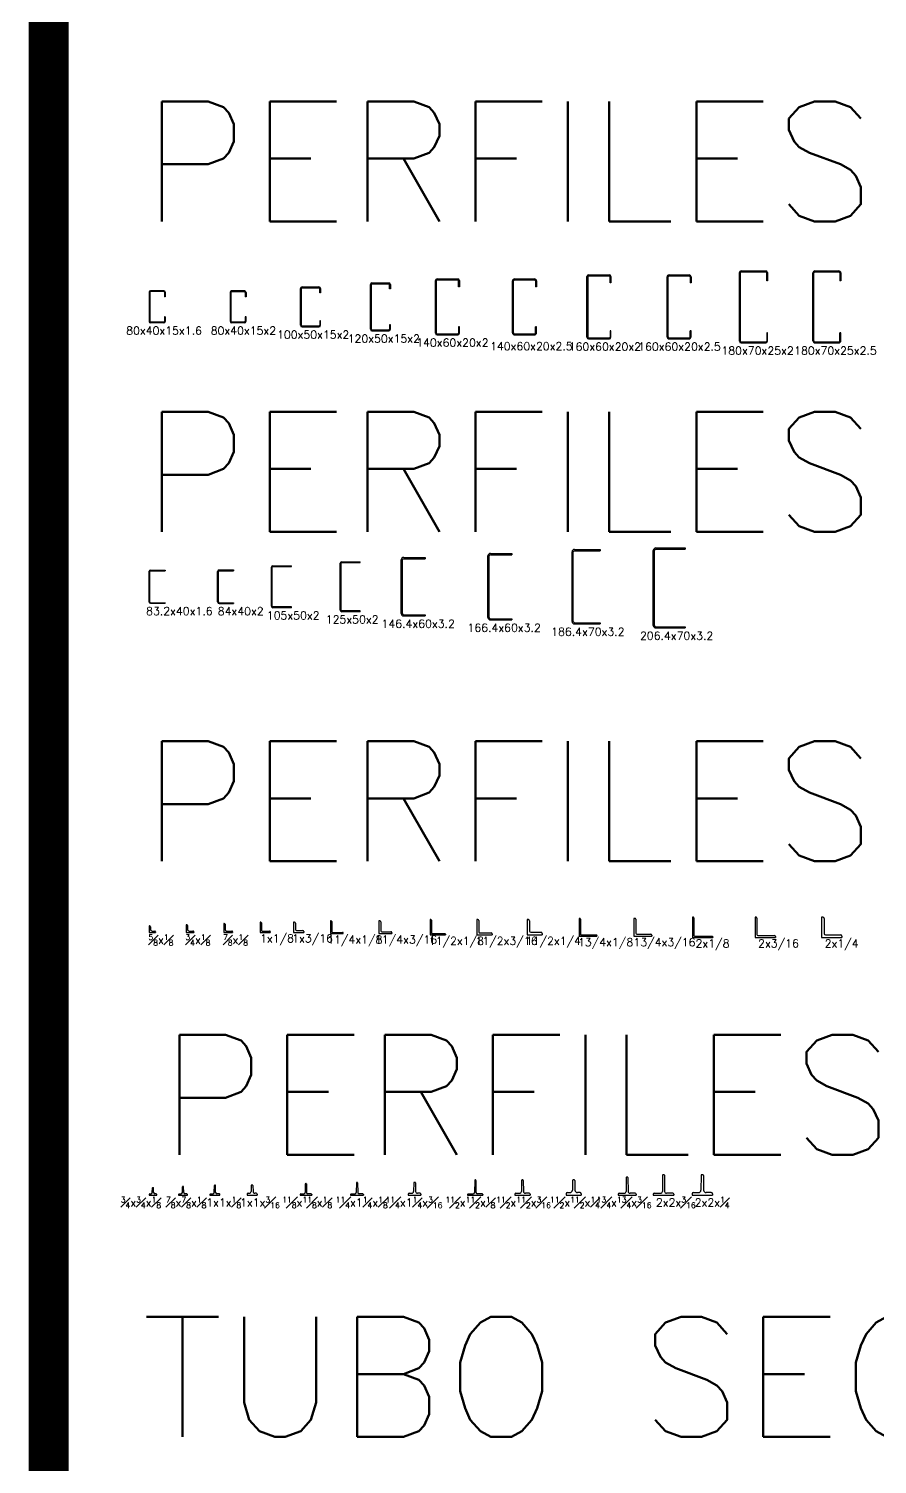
# Model space of a CAD drawing. Header units: metres. Extents: x 177 to 477, y -228 to -48.
# Drawn here: x 449.461 to 451.584, y -67.991 to -64.402 of the extents above; entities that cross this region are included whole.
import ezdxf

# ---------------------------------------------------------------- set-up
doc = ezdxf.new("R2010")
doc.units = ezdxf.units.M
doc.linetypes.add('HIDDEN2', pattern=[0.1875, 0.125, -0.0625])
doc.layers.add('ES-Perfil 01', color=3, linetype='Continuous')
doc.layers.add('LEYENDAS', color=160, linetype='Continuous')
doc.styles.get("Standard").update_dxf_attribs({"font": 'romans.shx'})

# ---------------------------------------------------------------- blocks, each defined once
blk = doc.blocks.new('L1x1.8')
at = {"layer": 'ES-Perfil 01'}
for p, q in [((0, 0.0254), (0, 0)), ((0.0016, 0.0254), (0, 0.0254)), ((0, 0), (0.0254, 0)), ((0.0032, 0.0238), (0.0032, 0.0048)), ((0.0048, 0.0032), (0.0238, 0.0032)), ((0.0254, 0.0016), (0.0254, 0))]:
    blk.add_line(p, q, dxfattribs=at)
for centre, start, end in [((0.0016, 0.0238), 0, 90), ((0.0048, 0.0048), 180, 270), ((0.0238, 0.0016), 0, 90)]:
    blk.add_arc(centre, 0.0016, start, end, dxfattribs=at)
blk = doc.blocks.new('1x1.4')
at = {"layer": 'ES-Perfil 01'}
for p, q in [((-0.0159, 0.0318), (-0.0159, 0)), ((-0.0143, 0.0318), (-0.0159, 0.0318)), ((-0.0159, 0), (0.0159, 0)), ((-0.0127, 0.0302), (-0.0127, 0.0048)), ((-0.0111, 0.0032), (0.0143, 0.0032)), ((0.0159, 0), (0.0159, 0.0016))]:
    blk.add_line(p, q, dxfattribs=at)
for centre, start, end in [((-0.0143, 0.0302), 0, 90), ((-0.0111, 0.0048), 180, 270), ((0.0143, 0.0016), 0, 90)]:
    blk.add_arc(centre, 0.0016, start, end, dxfattribs=at)
blk = doc.blocks.new('44.5x3.2')
at = {"layer": 'ES-Perfil 01'}
for p, q in [((0, 0.0445), (0, 0)), ((0.0016, 0.0445), (0, 0.0445)), ((0.0032, 0.0429), (0.0032, 0.0048)), ((0, 0), (0.0445, 0)), ((0.0048, 0.0032), (0.0429, 0.0032)), ((0.0445, 0.0016), (0.0445, 0))]:
    blk.add_line(p, q, dxfattribs=at)
for centre, start, end in [((0.0016, 0.0429), 0, 90), ((0.0048, 0.0048), 180, 270), ((0.0429, 0.0016), 0, 90)]:
    blk.add_arc(centre, 0.0016, start, end, dxfattribs=at)
blk = doc.blocks.new('80x40x15x1.6')
at = {"layer": 'ES-Perfil 01'}
for p, q in [((0, 0.0368), (0, -0.0368)), ((0.0016, 0.0368), (0.0016, -0.0368)), ((0.0368, 0.04), (0.0032, 0.04)), ((0.0368, 0.0384), (0.0032, 0.0384)), ((0.0384, 0.0368), (0.0384, 0.025)), ((0.04, 0.0368), (0.04, 0.025)), ((0.04, 0.025), (0.0384, 0.025)), ((0.0384, -0.025), (0.0384, -0.0368)), ((0.04, -0.025), (0.0384, -0.025)), ((0.04, -0.025), (0.04, -0.0368)), ((0.0368, -0.0384), (0.0032, -0.0384)), ((0.0368, -0.04), (0.0032, -0.04))]:
    blk.add_line(p, q, dxfattribs=at)
for centre, radius, start, end in [((0.0032, 0.0368), 0.0032, 90, 180), ((0.0032, 0.0368), 0.0016, 90, 180), ((0.0368, 0.0368), 0.0032, 0, 90), ((0.0368, 0.0368), 0.0016, 0, 90), ((0.0032, -0.0368), 0.0032, 180, 270), ((0.0032, -0.0368), 0.0016, 180, 270), ((0.0368, -0.0368), 0.0016, 270, 0), ((0.0368, -0.0368), 0.0032, 270, 0)]:
    blk.add_arc(centre, radius, start, end, dxfattribs=at)
blk = doc.blocks.new('80x40x15x2')
at = {"layer": 'ES-Perfil 01'}
for p, q in [((0, 0.036), (0, -0.036)), ((0.002, 0.036), (0.002, -0.036)), ((0.036, 0.04), (0.004, 0.04)), ((0.036, 0.038), (0.004, 0.038)), ((0.038, 0.036), (0.038, 0.025)), ((0.04, 0.036), (0.04, 0.025)), ((0.04, 0.025), (0.038, 0.025)), ((0.038, -0.025), (0.038, -0.036)), ((0.04, -0.025), (0.038, -0.025)), ((0.04, -0.036), (0.04, -0.025)), ((0.036, -0.038), (0.004, -0.038)), ((0.036, -0.04), (0.004, -0.04))]:
    blk.add_line(p, q, dxfattribs=at)
for centre, radius, start, end in [((0.004, 0.036), 0.004, 90, 180), ((0.004, 0.036), 0.002, 90, 180), ((0.036, 0.036), 0.004, 0, 90), ((0.036, 0.036), 0.002, 0, 90), ((0.004, -0.036), 0.004, 180, 270), ((0.004, -0.036), 0.002, 180, 270), ((0.036, -0.036), 0.002, 270, 360), ((0.036, -0.036), 0.004, 270, 360)]:
    blk.add_arc(centre, radius, start, end, dxfattribs=at)
blk = doc.blocks.new('100x50x15x2')
at = {"layer": 'ES-Perfil 01'}
for p, q in [((0, -0.046), (0, 0.046)), ((0.002, 0.046), (0.002, -0.046)), ((0.004, 0.05), (0.046, 0.05)), ((0.004, 0.048), (0.046, 0.048)), ((0.048, 0.035), (0.048, 0.046)), ((0.05, 0.035), (0.05, 0.046)), ((0.05, 0.046), (0.05, 0.035)), ((0, 0.026), (0, -0.046)), ((0.05, 0.035), (0.048, 0.035)), ((0.048, -0.035), (0.048, -0.046)), ((0.05, -0.035), (0.048, -0.035)), ((0.05, -0.046), (0.05, -0.035)), ((0.046, -0.048), (0.004, -0.048)), ((0.036, -0.05), (0.004, -0.05)), ((0.004, -0.05), (0.046, -0.05))]:
    blk.add_line(p, q, dxfattribs=at)
for centre, radius, start, end in [((0.004, 0.046), 0.004, 90, 180), ((0.004, 0.046), 0.002, 90, 180), ((0.046, 0.046), 0.004, 0, 90), ((0.046, 0.046), 0.002, 0, 90), ((0.004, -0.046), 0.004, 180, 270), ((0.004, -0.046), 0.002, 180, 270), ((0.046, -0.046), 0.002, 270, 360), ((0.046, -0.046), 0.004, 270, 360)]:
    blk.add_arc(centre, radius, start, end, dxfattribs=at)
blk = doc.blocks.new('120x50x15x2')
at = {"layer": 'ES-Perfil 01'}
for p, q in [((0, -0.056), (0, 0.056)), ((0, 0.036), (0, -0.056)), ((0.002, 0.056), (0.002, -0.056)), ((0.004, 0.06), (0.046, 0.06)), ((0.004, 0.058), (0.046, 0.058)), ((0.048, 0.045), (0.048, 0.056)), ((0.05, 0.045), (0.048, 0.045)), ((0.05, 0.045), (0.05, 0.056)), ((0.05, 0.056), (0.05, 0.045)), ((0.046, -0.058), (0.004, -0.058)), ((0.036, -0.06), (0.004, -0.06)), ((0.004, -0.06), (0.046, -0.06)), ((0.048, -0.045), (0.048, -0.056)), ((0.05, -0.045), (0.048, -0.045)), ((0.05, -0.056), (0.05, -0.045))]:
    blk.add_line(p, q, dxfattribs=at)
for centre, radius, start, end in [((0.004, 0.056), 0.004, 90, 180), ((0.004, 0.056), 0.002, 90, 180), ((0.046, 0.056), 0.004, 0, 90), ((0.046, 0.056), 0.002, 0, 90), ((0.004, -0.056), 0.004, 180, 270), ((0.004, -0.056), 0.002, 180, 270), ((0.046, -0.056), 0.002, 270, 360), ((0.046, -0.056), 0.004, 270, 360)]:
    blk.add_arc(centre, radius, start, end, dxfattribs=at)
blk = doc.blocks.new('140x60x20x2')
at = {"layer": 'ES-Perfil 01'}
for p, q in [((0, -0.066), (0, 0.066)), ((0, 0.046), (0, -0.066)), ((0.002, 0.066), (0.002, -0.066)), ((0.004, 0.07), (0.056, 0.07)), ((0.004, 0.068), (0.056, 0.068)), ((0.058, 0.05), (0.058, 0.066)), ((0.06, 0.05), (0.058, 0.05)), ((0.06, 0.05), (0.06, 0.066)), ((0.06, 0.066), (0.06, 0.05)), ((0.056, -0.068), (0.004, -0.068)), ((0.046, -0.07), (0.004, -0.07)), ((0.004, -0.07), (0.056, -0.07)), ((0.058, -0.05), (0.058, -0.066)), ((0.06, -0.05), (0.058, -0.05)), ((0.06, -0.066), (0.06, -0.05))]:
    blk.add_line(p, q, dxfattribs=at)
for centre, radius, start, end in [((0.004, 0.066), 0.004, 90, 180), ((0.004, 0.066), 0.002, 90, 180), ((0.056, 0.066), 0.004, 0, 90), ((0.056, 0.066), 0.002, 0, 90), ((0.004, -0.066), 0.004, 180, 270), ((0.004, -0.066), 0.002, 180, 270), ((0.056, -0.066), 0.002, 270, 360), ((0.056, -0.066), 0.004, 270, 360)]:
    blk.add_arc(centre, radius, start, end, dxfattribs=at)
blk = doc.blocks.new('140x60x20x2.5')
at = {"layer": 'ES-Perfil 01'}
for p, q in [((0, -0.065), (0, 0.065)), ((0, 0.046), (0, -0.065)), ((0.0025, -0.065), (0.0025, 0.065)), ((0.005, 0.07), (0.055, 0.07)), ((0.005, 0.0675), (0.055, 0.0675)), ((0.0575, 0.065), (0.0575, 0.05)), ((0.06, 0.05), (0.0575, 0.05)), ((0.06, 0.05), (0.06, 0.065)), ((0.06, 0.065), (0.06, 0.05)), ((0.005, -0.0675), (0.055, -0.0675)), ((0.005, -0.0675), (0.055, -0.0675)), ((0.046, -0.07), (0.005, -0.07)), ((0.005, -0.07), (0.055, -0.07)), ((0.0575, -0.065), (0.0575, -0.05)), ((0.0575, -0.065), (0.0575, -0.05)), ((0.0575, -0.065), (0.0575, -0.05)), ((0.06, -0.05), (0.0575, -0.05)), ((0.06, -0.065), (0.06, -0.05))]:
    blk.add_line(p, q, dxfattribs=at)
for centre, radius, start, end in [((0.005, 0.065), 0.005, 90, 180), ((0.005, 0.065), 0.0025, 90, 180), ((0.055, 0.065), 0.005, 0, 90), ((0.055, 0.065), 0.0025, 0, 90), ((0.005, -0.065), 0.005, 180, 270), ((0.005, -0.065), 0.0025, 180, 270), ((0.055, -0.065), 0.0025, 270, 0), ((0.055, -0.065), 0.005, 270, 0)]:
    blk.add_arc(centre, radius, start, end, dxfattribs=at)
blk = doc.blocks.new('160x60x20x2')
at = {"layer": 'ES-Perfil 01'}
for p, q in [((0, -0.076), (0, 0.076)), ((0.002, 0.076), (0.002, -0.076)), ((0.004, 0.08), (0.056, 0.08)), ((0.004, 0.078), (0.056, 0.078)), ((0.058, 0.06), (0.058, 0.076)), ((0.06, 0.06), (0.06, 0.076)), ((0.06, 0.076), (0.06, 0.06)), ((0, 0.056), (0, -0.076)), ((0.06, 0.06), (0.058, 0.06)), ((0.058, -0.06), (0.058, -0.076)), ((0.06, -0.06), (0.058, -0.06)), ((0.06, -0.076), (0.06, -0.06)), ((0.056, -0.078), (0.004, -0.078)), ((0.046, -0.08), (0.004, -0.08)), ((0.004, -0.08), (0.056, -0.08))]:
    blk.add_line(p, q, dxfattribs=at)
for centre, radius, start, end in [((0.004, 0.076), 0.004, 90, 180), ((0.004, 0.076), 0.002, 90, 180), ((0.056, 0.076), 0.004, 0, 90), ((0.056, 0.076), 0.002, 0, 90), ((0.004, -0.076), 0.004, 180, 270), ((0.004, -0.076), 0.002, 180, 270), ((0.056, -0.076), 0.002, 270, 360), ((0.056, -0.076), 0.004, 270, 360)]:
    blk.add_arc(centre, radius, start, end, dxfattribs=at)
blk = doc.blocks.new('160x60x20x2.5')
at = {"layer": 'ES-Perfil 01'}
for p, q in [((0, -0.075), (0, 0.075)), ((0.0025, -0.075), (0.0025, 0.075)), ((0.005, 0.08), (0.055, 0.08)), ((0.005, 0.0775), (0.055, 0.0775)), ((0.0575, 0.075), (0.0575, 0.06)), ((0.06, 0.06), (0.06, 0.075)), ((0.06, 0.075), (0.06, 0.06)), ((0, 0.056), (0, -0.075)), ((0.06, 0.06), (0.0575, 0.06)), ((0.0575, -0.075), (0.0575, -0.06)), ((0.0575, -0.075), (0.0575, -0.06)), ((0.0575, -0.075), (0.0575, -0.06)), ((0.06, -0.06), (0.0575, -0.06)), ((0.06, -0.075), (0.06, -0.06)), ((0.005, -0.0775), (0.055, -0.0775)), ((0.005, -0.0775), (0.055, -0.0775)), ((0.046, -0.08), (0.005, -0.08)), ((0.005, -0.08), (0.055, -0.08))]:
    blk.add_line(p, q, dxfattribs=at)
for centre, radius, start, end in [((0.005, 0.075), 0.005, 90, 180), ((0.005, 0.075), 0.0025, 90, 180), ((0.055, 0.075), 0.005, 0, 90), ((0.055, 0.075), 0.0025, 0, 90), ((0.005, -0.075), 0.005, 180, 270), ((0.005, -0.075), 0.0025, 180, 270), ((0.055, -0.075), 0.0025, 270, 0), ((0.055, -0.075), 0.005, 270, 0)]:
    blk.add_arc(centre, radius, start, end, dxfattribs=at)
blk = doc.blocks.new('180x70x25x2')
at = {"layer": 'ES-Perfil 01'}
for p, q in [((0, -0.086), (0, 0.086)), ((0.002, 0.086), (0.002, -0.086)), ((0.004, 0.09), (0.066, 0.09)), ((0.004, 0.088), (0.066, 0.088)), ((0.068, 0.065), (0.068, 0.086)), ((0.07, 0.065), (0.07, 0.086)), ((0.07, 0.086), (0.07, 0.065)), ((0, 0.066), (0, -0.086)), ((0.07, 0.065), (0.068, 0.065)), ((0.068, -0.065), (0.068, -0.086)), ((0.07, -0.065), (0.068, -0.065)), ((0.07, -0.086), (0.07, -0.065)), ((0.066, -0.088), (0.004, -0.088)), ((0.056, -0.09), (0.004, -0.09)), ((0.004, -0.09), (0.066, -0.09))]:
    blk.add_line(p, q, dxfattribs=at)
for centre, radius, start, end in [((0.004, 0.086), 0.004, 90, 180), ((0.004, 0.086), 0.002, 90, 180), ((0.066, 0.086), 0.004, 0, 90), ((0.066, 0.086), 0.002, 0, 90), ((0.004, -0.086), 0.004, 180, 270), ((0.004, -0.086), 0.002, 180, 270), ((0.066, -0.086), 0.002, 270, 360), ((0.066, -0.086), 0.004, 270, 360)]:
    blk.add_arc(centre, radius, start, end, dxfattribs=at)
blk = doc.blocks.new('180x70x25x2.5')
at = {"layer": 'ES-Perfil 01'}
for p, q in [((0, -0.085), (0, 0.085)), ((0.0025, -0.085), (0.0025, 0.085)), ((0.005, 0.09), (0.065, 0.09)), ((0.005, 0.0875), (0.065, 0.0875)), ((0.0675, 0.085), (0.0675, 0.065)), ((0.07, 0.065), (0.07, 0.085)), ((0.07, 0.085), (0.07, 0.065)), ((0, 0.066), (0, -0.085)), ((0.07, 0.065), (0.0675, 0.065)), ((0.0675, -0.085), (0.0675, -0.065)), ((0.0675, -0.085), (0.0675, -0.065)), ((0.0675, -0.085), (0.0675, -0.065)), ((0.07, -0.065), (0.0675, -0.065)), ((0.07, -0.085), (0.07, -0.065)), ((0.005, -0.0875), (0.065, -0.0875)), ((0.005, -0.0875), (0.065, -0.0875)), ((0.056, -0.09), (0.005, -0.09)), ((0.005, -0.09), (0.065, -0.09))]:
    blk.add_line(p, q, dxfattribs=at)
for centre, radius, start, end in [((0.005, 0.085), 0.005, 90, 180), ((0.005, 0.085), 0.0025, 90, 180), ((0.065, 0.085), 0.005, 0, 90), ((0.065, 0.085), 0.0025, 0, 90), ((0.005, -0.085), 0.005, 180, 270), ((0.005, -0.085), 0.0025, 180, 270), ((0.065, -0.085), 0.0025, 270, 0), ((0.065, -0.085), 0.005, 270, 0)]:
    blk.add_arc(centre, radius, start, end, dxfattribs=at)
blk = doc.blocks.new('83.2x40x.1.6')
at = {"layer": 'ES-Perfil 01'}
for p, q in [((0, -0.0384), (0, 0.0384)), ((0.0016, -0.0384), (0.0016, 0.0384)), ((0.0032, 0.0416), (0.04, 0.0416)), ((0.0032, 0.04), (0.04, 0.04)), ((0.04, 0.0416), (0.04, 0.04)), ((0.0032, -0.04), (0.04, -0.04)), ((0.0032, -0.0416), (0.04, -0.0416)), ((0.04, -0.04), (0.04, -0.0416))]:
    blk.add_line(p, q, dxfattribs=at)
for centre, radius, start, end in [((0.0032, 0.0384), 0.0032, 90, 180), ((0.0032, 0.0384), 0.0016, 90, 180), ((0.0032, -0.0384), 0.0032, 180, 270), ((0.0032, -0.0384), 0.0016, 180, 270)]:
    blk.add_arc(centre, radius, start, end, dxfattribs=at)
blk = doc.blocks.new('84x40x2')
at = {"layer": 'ES-Perfil 01'}
for p, q in [((0, -0.038), (0, 0.038)), ((0.002, -0.038), (0.002, 0.038)), ((0.004, 0.042), (0.04, 0.042)), ((0.004, 0.04), (0.04, 0.04)), ((0.04, 0.042), (0.04, 0.04)), ((0.004, -0.04), (0.04, -0.04)), ((0.004, -0.042), (0.04, -0.042)), ((0.04, -0.04), (0.04, -0.042))]:
    blk.add_line(p, q, dxfattribs=at)
for centre, radius, start, end in [((0.004, 0.038), 0.004, 90, 180), ((0.004, 0.038), 0.002, 90, 180), ((0.004, -0.038), 0.004, 180, 270), ((0.004, -0.038), 0.002, 180, 270)]:
    blk.add_arc(centre, radius, start, end, dxfattribs=at)
blk = doc.blocks.new('105x50x2')
at = {"layer": 'ES-Perfil 01'}
for p, q in [((0, -0.0485), (0, 0.0485)), ((0.002, -0.0485), (0.002, 0.0485)), ((0.004, 0.0525), (0.05, 0.0525)), ((0.004, 0.0505), (0.05, 0.0505)), ((0.05, 0.0505), (0.05, 0.0525)), ((0.05, -0.0505), (0.004, -0.0505)), ((0.05, -0.0525), (0.004, -0.0525)), ((0.05, -0.0525), (0.05, -0.0505))]:
    blk.add_line(p, q, dxfattribs=at)
for centre, radius, start, end in [((0.004, 0.0485), 0.004, 90, 180), ((0.004, 0.0485), 0.002, 90, 180), ((0.004, -0.0485), 0.004, 180, 270), ((0.004, -0.0485), 0.002, 180, 270)]:
    blk.add_arc(centre, radius, start, end, dxfattribs=at)
blk = doc.blocks.new('125x50x2')
at = {"layer": 'ES-Perfil 01'}
for p, q in [((0, -0.0585), (0, 0.0585)), ((0.002, -0.0585), (0.002, 0.0585)), ((0.004, 0.0625), (0.05, 0.0625)), ((0.004, 0.0605), (0.05, 0.0605)), ((0.05, 0.0605), (0.05, 0.0625)), ((0.05, -0.0605), (0.004, -0.0605)), ((0.05, -0.0625), (0.004, -0.0625)), ((0.05, -0.0625), (0.05, -0.0605))]:
    blk.add_line(p, q, dxfattribs=at)
for centre, radius, start, end in [((0.004, 0.0585), 0.004, 90, 180), ((0.004, 0.0585), 0.002, 90, 180), ((0.004, -0.0585), 0.004, 180, 270), ((0.004, -0.0585), 0.002, 180, 270)]:
    blk.add_arc(centre, radius, start, end, dxfattribs=at)
blk = doc.blocks.new('146.4x60x3.2')
at = {"layer": 'ES-Perfil 01'}
for p, q in [((0.0064, 0.0732), (0.06, 0.0732)), ((0.06, 0.0732), (0.06, 0.07)), ((0, -0.0668), (0, 0.0668)), ((0.0032, -0.0668), (0.0032, 0.0668)), ((0.0064, 0.07), (0.06, 0.07)), ((0.0064, -0.07), (0.06, -0.07)), ((0.06, -0.07), (0.06, -0.0732)), ((0.0064, -0.0732), (0.06, -0.0732))]:
    blk.add_line(p, q, dxfattribs=at)
for centre, radius, start, end in [((0.0064, 0.0668), 0.0064, 90, 180), ((0.0064, 0.0668), 0.0032, 90, 180), ((0.0064, -0.0668), 0.0064, 180, 270), ((0.0064, -0.0668), 0.0032, 180, 270)]:
    blk.add_arc(centre, radius, start, end, dxfattribs=at)
blk = doc.blocks.new('166.4x60x3.2')
at = {"layer": 'ES-Perfil 01'}
for p, q in [((0, -0.0768), (0, 0.0768)), ((0.0032, -0.0768), (0.0032, 0.0768)), ((0.0064, 0.0832), (0.06, 0.0832)), ((0.0064, 0.08), (0.06, 0.08)), ((0.06, 0.0832), (0.06, 0.08)), ((0.0064, -0.08), (0.06, -0.08)), ((0.0064, -0.0832), (0.06, -0.0832)), ((0.06, -0.08), (0.06, -0.0832))]:
    blk.add_line(p, q, dxfattribs=at)
for centre, radius, start, end in [((0.0064, 0.0768), 0.0064, 90, 180), ((0.0064, 0.0768), 0.0032, 90, 180), ((0.0064, -0.0768), 0.0064, 180, 270), ((0.0064, -0.0768), 0.0032, 180, 270)]:
    blk.add_arc(centre, radius, start, end, dxfattribs=at)
blk = doc.blocks.new('186.4x70x3.2')
at = {"layer": 'ES-Perfil 01'}
for p, q in [((0, -0.0868), (0, 0.0868)), ((0.0032, -0.0868), (0.0032, 0.0868)), ((0.0064, 0.0932), (0.07, 0.0932)), ((0.0064, 0.09), (0.07, 0.09)), ((0.07, 0.0932), (0.07, 0.09)), ((0.0064, -0.09), (0.07, -0.09)), ((0.0064, -0.0932), (0.07, -0.0932)), ((0.07, -0.09), (0.07, -0.0932))]:
    blk.add_line(p, q, dxfattribs=at)
for centre, radius, start, end in [((0.0064, 0.0868), 0.0064, 90, 180), ((0.0064, 0.0868), 0.0032, 90, 180), ((0.0064, -0.0868), 0.0064, 180, 270), ((0.0064, -0.0868), 0.0032, 180, 270)]:
    blk.add_arc(centre, radius, start, end, dxfattribs=at)
blk = doc.blocks.new('206.4x70x3.2')
at = {"layer": 'ES-Perfil 01'}
for p, q in [((0, -0.0968), (0, 0.0904)), ((0.0032, -0.0968), (0.0032, 0.0904)), ((0.0064, 0.0968), (0.08, 0.0968)), ((0.0064, 0.0936), (0.08, 0.0936)), ((0.08, 0.0968), (0.08, 0.0936)), ((0.0064, -0.1), (0.08, -0.1)), ((0.0064, -0.1032), (0.08, -0.1032)), ((0.08, -0.1), (0.08, -0.1032))]:
    blk.add_line(p, q, dxfattribs=at)
for centre, radius, start, end in [((0.0064, 0.0904), 0.0064, 90, 180), ((0.0064, 0.0904), 0.0032, 90, 180), ((0.0064, -0.0968), 0.0064, 180, 270), ((0.0064, -0.0968), 0.0032, 180, 270)]:
    blk.add_arc(centre, radius, start, end, dxfattribs=at)
blk = doc.blocks.new('16X3.2')
at = {"layer": 'ES-Perfil 01'}
for p, q in [((0, 0.0159), (0, 0)), ((0.0012, 0.0159), (0, 0.0159)), ((0, 0), (0.0159, 0)), ((0.0032, 0.0139), (0.0032, 0.0072)), ((0.0072, 0.0032), (0.0139, 0.0032)), ((0.0159, 0.0012), (0.0159, 0))]:
    blk.add_line(p, q, dxfattribs=at)
for centre, radius, start, end in [((0.0012, 0.0139), 0.002, 0, 90), ((0.0072, 0.0072), 0.004, 180, 270), ((0.0139, 0.0012), 0.002, 0, 90)]:
    blk.add_arc(centre, radius, start, end, dxfattribs=at)
blk = doc.blocks.new('19X3.2')
at = {"layer": 'ES-Perfil 01'}
for p, q in [((0, 0.019), (0, 0)), ((0.0012, 0.019), (0, 0.019)), ((0, 0), (0.019, 0)), ((0.0032, 0.017), (0.0032, 0.0072)), ((0.0072, 0.0032), (0.017, 0.0032)), ((0.019, 0.0012), (0.019, 0))]:
    blk.add_line(p, q, dxfattribs=at)
for centre, radius, start, end in [((0.0012, 0.017), 0.002, 0, 90), ((0.0072, 0.0072), 0.004, 180, 270), ((0.017, 0.0012), 0.002, 0, 90)]:
    blk.add_arc(centre, radius, start, end, dxfattribs=at)
blk = doc.blocks.new('22.2X3.2')
at = {"layer": 'ES-Perfil 01'}
for p, q in [((0, 0.0222), (0, 0)), ((0.0012, 0.0222), (0, 0.0222)), ((0, 0), (0.0222, 0)), ((0.0032, 0.0202), (0.0032, 0.0072)), ((0.0072, 0.0032), (0.0202, 0.0032)), ((0.0222, 0.0012), (0.0222, 0))]:
    blk.add_line(p, q, dxfattribs=at)
for centre, radius, start, end in [((0.0012, 0.0202), 0.002, 0, 90), ((0.0072, 0.0072), 0.004, 180, 270), ((0.0202, 0.0012), 0.002, 0, 90)]:
    blk.add_arc(centre, radius, start, end, dxfattribs=at)
blk = doc.blocks.new('1x3.16')
at = {"layer": 'ES-Perfil 01'}
for p, q in [((0, 0.0254), (0, 0)), ((0.0024, 0.0254), (0, 0.0254)), ((0, 0), (0.0254, 0)), ((0.0048, 0.023), (0.0048, 0.0072)), ((0.0072, 0.0048), (0.023, 0.0048)), ((0.0254, 0.0024), (0.0254, 0))]:
    blk.add_line(p, q, dxfattribs=at)
for centre, start, end in [((0.0024, 0.023), 0, 90), ((0.0072, 0.0072), 180, 270), ((0.023, 0.0024), 0, 90)]:
    blk.add_arc(centre, 0.0024, start, end, dxfattribs=at)
blk = doc.blocks.new('11.4x3.16')
at = {"layer": 'ES-Perfil 01'}
for p, q in [((0, 0.0318), (0, 0)), ((0.0024, 0.0318), (0, 0.0318)), ((0, 0), (0.0318, 0)), ((0.0048, 0.0294), (0.0048, 0.0072)), ((0.0072, 0.0048), (0.0294, 0.0048)), ((0.0318, 0.0024), (0.0318, 0))]:
    blk.add_line(p, q, dxfattribs=at)
for centre, start, end in [((0.0024, 0.0294), 0, 90), ((0.0072, 0.0072), 180, 270), ((0.0294, 0.0024), 0, 90)]:
    blk.add_arc(centre, 0.0024, start, end, dxfattribs=at)
blk = doc.blocks.new('L38.1')
at = {"layer": 'ES-Perfil 01'}
for p, q in [((0, 0.0381), (0, 0)), ((0.0016, 0.0381), (0, 0.0381)), ((0.0032, 0.0365), (0.0032, 0.0048)), ((0, 0), (0.0381, 0)), ((0.0048, 0.0032), (0.0365, 0.0032)), ((0.0381, 0.0016), (0.0381, 0))]:
    blk.add_line(p, q, dxfattribs=at)
for centre, start, end in [((0.0016, 0.0365), 0, 90), ((0.0048, 0.0048), 180, 270), ((0.0365, 0.0016), 0, 90)]:
    blk.add_arc(centre, 0.0016, start, end, dxfattribs=at)
blk = doc.blocks.new('L38.1.2')
at = {"layer": 'ES-Perfil 01'}
for p, q in [((0, 0.0381), (0, 0)), ((0.0024, 0.0381), (0, 0.0381)), ((0, 0), (0.0381, 0)), ((0.0048, 0.0357), (0.0048, 0.0072)), ((0.0072, 0.0048), (0.0357, 0.0048)), ((0.0381, 0.0024), (0.0381, 0))]:
    blk.add_line(p, q, dxfattribs=at)
for centre, start, end in [((0.0024, 0.0357), 0, 90), ((0.0072, 0.0072), 180, 270), ((0.0357, 0.0024), 0, 90)]:
    blk.add_arc(centre, 0.0024, start, end, dxfattribs=at)
blk = doc.blocks.new('L38.1.3')
at = {"layer": 'ES-Perfil 01'}
for p, q in [((0, 0.0381), (0, 0)), ((0.0032, 0.0381), (0, 0.0381)), ((0, 0), (0.0381, 0)), ((0.0064, 0.0349), (0.0064, 0.0096)), ((0.0096, 0.0064), (0.0349, 0.0064)), ((0.0381, 0.0032), (0.0381, 0))]:
    blk.add_line(p, q, dxfattribs=at)
for centre, start, end in [((0.0032, 0.0349), 0, 90), ((0.0096, 0.0096), 180, 270), ((0.0349, 0.0032), 0, 90)]:
    blk.add_arc(centre, 0.0032, start, end, dxfattribs=at)
blk = doc.blocks.new('44.5x4.8')
at = {"layer": 'ES-Perfil 01'}
for p, q in [((0, 0.0445), (0, 0)), ((0.0024, 0.0445), (0, 0.0445)), ((0.0048, 0.0421), (0.0048, 0.0072)), ((0, 0), (0.0445, 0)), ((0.0072, 0.0048), (0.0421, 0.0048)), ((0.0445, 0.0024), (0.0445, 0))]:
    blk.add_line(p, q, dxfattribs=at)
for centre, start, end in [((0.0024, 0.0421), 0, 90), ((0.0072, 0.0072), 180, 270), ((0.0421, 0.0024), 0, 90)]:
    blk.add_arc(centre, 0.0024, start, end, dxfattribs=at)
blk = doc.blocks.new('50.2x3.2')
at = {"layer": 'ES-Perfil 01'}
for p, q in [((0, 0.0508), (0, 0)), ((0.0016, 0.0508), (0, 0.0508)), ((0.0032, 0.0492), (0.0032, 0.0048)), ((0, 0), (0.0508, 0)), ((0.0048, 0.0032), (0.0492, 0.0032)), ((0.0508, 0.0016), (0.0508, 0))]:
    blk.add_line(p, q, dxfattribs=at)
for centre, start, end in [((0.0016, 0.0492), 0, 90), ((0.0048, 0.0048), 180, 270), ((0.0492, 0.0016), 0, 90)]:
    blk.add_arc(centre, 0.0016, start, end, dxfattribs=at)
blk = doc.blocks.new('50.8x4.8')
at = {"layer": 'ES-Perfil 01'}
for p, q in [((0, 0.0508), (0, 0)), ((0.0024, 0.0508), (0, 0.0508)), ((0.0048, 0.0484), (0.0048, 0.0072)), ((0, 0), (0.0508, 0)), ((0.0072, 0.0048), (0.0484, 0.0048)), ((0.0508, 0.0024), (0.0508, 0))]:
    blk.add_line(p, q, dxfattribs=at)
for centre, start, end in [((0.0024, 0.0484), 0, 90), ((0.0072, 0.0072), 180, 270), ((0.0484, 0.0024), 0, 90)]:
    blk.add_arc(centre, 0.0024, start, end, dxfattribs=at)
blk = doc.blocks.new('50.2x6.4')
at = {"layer": 'ES-Perfil 01'}
for p, q in [((0, 0.0508), (0, 0)), ((0.0032, 0.0508), (0, 0.0508)), ((0.0064, 0.0476), (0.0064, 0.0096)), ((0, 0), (0.0508, 0)), ((0.0096, 0.0064), (0.0476, 0.0064)), ((0.0508, 0.0032), (0.0508, 0))]:
    blk.add_line(p, q, dxfattribs=at)
for centre, start, end in [((0.0032, 0.0476), 0, 90), ((0.0096, 0.0096), 180, 270), ((0.0476, 0.0032), 0, 90)]:
    blk.add_arc(centre, 0.0032, start, end, dxfattribs=at)
blk = doc.blocks.new('19x19x3.2')
at = {"layer": 'ES-Perfil 01'}
for p, q in [((-0.0095, 0.0017), (-0.0095, 0)), ((-0.0095, 0), (0.0095, 0)), ((-0.008, 0.0032), (-0.0048, 0.0032)), ((-0.0017, 0.0064), (-0.0014, 0.018)), ((-0.0004, 0.019), (0.0004, 0.019)), ((0.0017, 0.0064), (0.0014, 0.018)), ((0.008, 0.0032), (0.0048, 0.0032)), ((0.0095, 0), (0.0095, 0.0017))]:
    blk.add_line(p, q, dxfattribs=at)
for centre, radius, start, end in [((-0.008, 0.0017), 0.0015, 91.1458, 180), ((-0.0049, 0.0064), 0.0032, 271.1458, 358.8542), ((-0.0004, 0.018), 0.001, 90, 178.8542), ((0.0004, 0.018), 0.001, 1.1458, 90), ((0.0049, 0.0064), 0.0032, 181.1458, 268.8542), ((0.008, 0.0017), 0.0015, 0, 88.8542)]:
    blk.add_arc(centre, radius, start, end, dxfattribs=at)
blk = doc.blocks.new('22x22x3.2')
at = {"layer": 'ES-Perfil 01'}
for p, q in [((-0.011, 0.0017), (-0.011, 0)), ((-0.011, 0), (0.011, 0)), ((-0.0095, 0.0032), (-0.0048, 0.0032)), ((-0.0017, 0.0064), (-0.0014, 0.021)), ((-0.0004, 0.022), (0.0004, 0.022)), ((0.0017, 0.0064), (0.0014, 0.021)), ((0.0095, 0.0032), (0.0048, 0.0032)), ((0.011, 0), (0.011, 0.0017))]:
    blk.add_line(p, q, dxfattribs=at)
for centre, radius, start, end in [((-0.0095, 0.0017), 0.0015, 91.1458, 180), ((-0.0049, 0.0064), 0.0032, 271.1458, 358.8542), ((-0.0004, 0.021), 0.001, 90, 178.8542), ((0.0004, 0.021), 0.001, 1.1458, 90), ((0.0049, 0.0064), 0.0032, 181.1458, 268.8542), ((0.0095, 0.0017), 0.0015, 0, 88.8542)]:
    blk.add_arc(centre, radius, start, end, dxfattribs=at)
blk = doc.blocks.new('25x25x3.2')
at = {"layer": 'ES-Perfil 01'}
for p, q in [((-0.0125, 0.0017), (-0.0125, 0)), ((-0.0125, 0), (0.0125, 0)), ((-0.011, 0.0032), (-0.0048, 0.0032)), ((-0.0017, 0.0064), (-0.0014, 0.024)), ((-0.0004, 0.025), (0.0004, 0.025)), ((0.0017, 0.0064), (0.0014, 0.024)), ((0.011, 0.0032), (0.0048, 0.0032)), ((0.0125, 0), (0.0125, 0.0017))]:
    blk.add_line(p, q, dxfattribs=at)
for centre, radius, start, end in [((-0.011, 0.0017), 0.0015, 91.1458, 180), ((-0.0049, 0.0064), 0.0032, 271.1458, 358.8542), ((-0.0004, 0.024), 0.001, 90, 178.8542), ((0.0004, 0.024), 0.001, 1.1458, 90), ((0.0049, 0.0064), 0.0032, 181.1458, 268.8542), ((0.011, 0.0017), 0.0015, 0, 88.8542)]:
    blk.add_arc(centre, radius, start, end, dxfattribs=at)
blk = doc.blocks.new('25x25x4.8')
at = {"layer": 'ES-Perfil 01'}
for p, q in [((-0.0125, 0.0022), (-0.0125, 0)), ((-0.0125, 0), (0.0125, 0)), ((-0.0125, 0), (-0.01, 0)), ((-0.01, 0.0047), (-0.0072, 0.0048)), ((-0.0022, 0.024), (-0.0025, 0.0095)), ((0.0012, 0.025), (-0.0012, 0.025)), ((0.0022, 0.024), (0.0025, 0.0095)), ((0.01, 0.0047), (0.0072, 0.0048)), ((0.0125, 0.0022), (0.0125, 0))]:
    blk.add_line(p, q, dxfattribs=at)
for centre, radius, start, end in [((-0.01, 0.0022), 0.0025, 91.1458, 180), ((-0.0073, 0.0096), 0.0048, 271.1458, 358.8542), ((-0.0012, 0.024), 0.001, 90, 178.8542), ((0.0012, 0.024), 0.001, 1.1458, 90), ((0.0073, 0.0096), 0.0048, 181.1458, 268.8542), ((0.01, 0.0022), 0.0025, 360, 88.8542)]:
    blk.add_arc(centre, radius, start, end, dxfattribs=at)
blk = doc.blocks.new('29x29x3.2')
at = {"layer": 'ES-Perfil 01'}
for p, q in [((-0.0145, 0.0016), (-0.0145, 0)), ((-0.0145, 0), (-0.012, 0)), ((-0.0145, 0), (0.0145, 0)), ((-0.013, 0.0031), (-0.0049, 0.0033)), ((-0.0014, 0.028), (-0.0018, 0.0064)), ((0.0004, 0.029), (-0.0004, 0.029)), ((0.0014, 0.028), (0.0018, 0.0064)), ((0.013, 0.0031), (0.0049, 0.0033)), ((0.0145, 0.0016), (0.0145, 0))]:
    blk.add_line(p, q, dxfattribs=at)
for centre, radius, start, end in [((-0.013, 0.0016), 0.0015, 91.1458, 180), ((-0.005, 0.0065), 0.0032, 271.1458, 358.8542), ((-0.0004, 0.028), 0.001, 90, 178.8542), ((0.0004, 0.028), 0.001, 1.1458, 90), ((0.005, 0.0065), 0.0032, 181.1458, 268.8542), ((0.013, 0.0016), 0.0015, 0, 88.8542)]:
    blk.add_arc(centre, radius, start, end, dxfattribs=at)
blk = doc.blocks.new('32x32x3.2')
at = {"layer": 'ES-Perfil 01'}
for p, q in [((-0.016, 0.0016), (-0.016, 0)), ((-0.016, 0), (0.016, 0)), ((-0.0145, 0.0031), (-0.0049, 0.0033)), ((-0.0014, 0.031), (-0.0018, 0.0064)), ((0.0004, 0.032), (-0.0004, 0.032)), ((0.0014, 0.031), (0.0018, 0.0064)), ((0.0145, 0.0031), (0.0049, 0.0033)), ((0.016, 0.0016), (0.016, 0))]:
    blk.add_line(p, q, dxfattribs=at)
for centre, radius, start, end in [((-0.0145, 0.0016), 0.0015, 91.1458, 180), ((-0.005, 0.0065), 0.0032, 271.1458, 358.8542), ((-0.0004, 0.031), 0.001, 90, 178.8542), ((0.0004, 0.031), 0.001, 1.1458, 90), ((0.005, 0.0065), 0.0032, 181.1458, 268.8542), ((0.0145, 0.0016), 0.0015, 0, 88.8542)]:
    blk.add_arc(centre, radius, start, end, dxfattribs=at)
blk = doc.blocks.new('32x32x4.8')
at = {"layer": 'ES-Perfil 01'}
for p, q in [((-0.016, 0.0022), (-0.016, 0)), ((-0.016, 0), (0.016, 0)), ((-0.0135, 0.0047), (-0.0073, 0.0048)), ((-0.0022, 0.031), (-0.0026, 0.0095)), ((0.0012, 0.032), (-0.0012, 0.032)), ((0.0022, 0.031), (0.0026, 0.0095)), ((0.0135, 0.0047), (0.0073, 0.0048)), ((0.016, 0.0022), (0.016, 0))]:
    blk.add_line(p, q, dxfattribs=at)
for centre, radius, start, end in [((-0.0135, 0.0022), 0.0025, 90.9665, 180), ((-0.0074, 0.0096), 0.0048, 270.9665, 358.9938), ((-0.0012, 0.031), 0.001, 90, 178.9938), ((0.0012, 0.031), 0.001, 1.0062, 90), ((0.0074, 0.0096), 0.0048, 181.0062, 269.0335), ((0.0135, 0.0022), 0.0025, 0, 89.0335)]:
    blk.add_arc(centre, radius, start, end, dxfattribs=at)
blk = doc.blocks.new('38x38x3.2')
at = {"layer": 'ES-Perfil 01'}
for p, q in [((-0.0014, 0.037), (-0.0018, 0.0064)), ((0.0004, 0.038), (-0.0004, 0.038)), ((0.0014, 0.037), (0.0018, 0.0064)), ((-0.019, 0.0016), (-0.019, 0)), ((-0.019, 0), (0.019, 0)), ((-0.0175, 0.0031), (-0.0049, 0.0033)), ((0.0175, 0.0031), (0.0049, 0.0033)), ((0.019, 0.0016), (0.019, 0))]:
    blk.add_line(p, q, dxfattribs=at)
for centre, radius, start, end in [((-0.0004, 0.037), 0.001, 90, 178.8542), ((0.0004, 0.037), 0.001, 1.1458, 90), ((-0.0175, 0.0016), 0.0015, 91.1458, 180), ((-0.005, 0.0065), 0.0032, 271.1458, 358.8542), ((0.005, 0.0065), 0.0032, 181.1458, 268.8542), ((0.0175, 0.0016), 0.0015, 0, 88.8542)]:
    blk.add_arc(centre, radius, start, end, dxfattribs=at)
blk = doc.blocks.new('38x38x4.8')
at = {"layer": 'ES-Perfil 01'}
for p, q in [((-0.0022, 0.037), (-0.0026, 0.0095)), ((0.0012, 0.038), (-0.0012, 0.038)), ((0.0022, 0.037), (0.0026, 0.0095)), ((-0.019, 0.0022), (-0.019, 0)), ((-0.019, 0), (0.019, 0)), ((-0.0165, 0.0047), (-0.0073, 0.0048)), ((0.0165, 0.0047), (0.0073, 0.0048)), ((0.019, 0.0022), (0.019, 0))]:
    blk.add_line(p, q, dxfattribs=at)
for centre, radius, start, end in [((-0.0012, 0.037), 0.001, 90, 178.9938), ((0.0012, 0.037), 0.001, 1.0062, 90), ((-0.0165, 0.0022), 0.0025, 90.9665, 180), ((-0.0074, 0.0096), 0.0048, 270.9665, 358.9938), ((0.0074, 0.0096), 0.0048, 181.0062, 269.0335), ((0.0165, 0.0022), 0.0025, 0, 89.0335)]:
    blk.add_arc(centre, radius, start, end, dxfattribs=at)
blk = doc.blocks.new('38x38x6.4')
at = {"layer": 'ES-Perfil 01'}
for p, q in [((-0.003, 0.0365), (-0.0033, 0.0127)), ((0.0015, 0.038), (-0.0015, 0.038)), ((0.003, 0.0365), (0.0033, 0.0127)), ((-0.019, 0.0034), (-0.019, 0)), ((-0.019, 0), (0.019, 0)), ((-0.016, 0.0064), (-0.0097, 0.0064)), ((0.016, 0.0064), (0.0097, 0.0064)), ((0.019, 0.0034), (0.019, 0))]:
    blk.add_line(p, q, dxfattribs=at)
for centre, radius, start, end in [((-0.0015, 0.0365), 0.0015, 90, 179.2135), ((0.0015, 0.0365), 0.0015, 0.7865, 90), ((-0.016, 0.0034), 0.003, 90.6535, 180), ((-0.0097, 0.0128), 0.0064, 270.6535, 359.2135), ((0.0097, 0.0128), 0.0064, 180.7865, 269.3465), ((0.016, 0.0034), 0.003, 0, 89.3465)]:
    blk.add_arc(centre, radius, start, end, dxfattribs=at)
blk = doc.blocks.new('45x45x4.8')
at = {"layer": 'ES-Perfil 01'}
for p, q in [((-0.0022, 0.044), (-0.0026, 0.0095)), ((0.0012, 0.045), (-0.0012, 0.045)), ((0.0022, 0.044), (0.0026, 0.0095)), ((-0.0225, 0.0022), (-0.0225, 0)), ((-0.0225, 0), (0.0225, 0)), ((-0.02, 0.0047), (-0.0073, 0.0048)), ((0.02, 0.0047), (0.0073, 0.0048)), ((0.0225, 0.0022), (0.0225, 0))]:
    blk.add_line(p, q, dxfattribs=at)
for centre, radius, start, end in [((-0.0012, 0.044), 0.001, 90, 178.9938), ((0.0012, 0.044), 0.001, 1.0062, 90), ((-0.02, 0.0022), 0.0025, 90.9665, 180), ((-0.0074, 0.0096), 0.0048, 270.9665, 358.9938), ((0.0074, 0.0096), 0.0048, 181.0062, 269.0335), ((0.02, 0.0022), 0.0025, 0, 89.0335)]:
    blk.add_arc(centre, radius, start, end, dxfattribs=at)
blk = doc.blocks.new('51x51x4.8')
at = {"layer": 'ES-Perfil 01'}
for p, q in [((-0.0022, 0.05), (-0.0026, 0.0095)), ((0.0012, 0.051), (-0.0012, 0.051)), ((0.0022, 0.05), (0.0026, 0.0095)), ((-0.0255, 0.0022), (-0.0255, 0)), ((-0.0255, 0), (0.0255, 0)), ((-0.023, 0.0047), (-0.0073, 0.0048)), ((0.023, 0.0047), (0.0073, 0.0048)), ((0.0255, 0.0022), (0.0255, 0))]:
    blk.add_line(p, q, dxfattribs=at)
for centre, radius, start, end in [((-0.0012, 0.05), 0.001, 90, 178.9938), ((0.0012, 0.05), 0.001, 1.0062, 90), ((-0.023, 0.0022), 0.0025, 90.9665, 180), ((-0.0074, 0.0096), 0.0048, 270.9665, 358.9938), ((0.0074, 0.0096), 0.0048, 181.0062, 269.0335), ((0.023, 0.0022), 0.0025, 0, 89.0335)]:
    blk.add_arc(centre, radius, start, end, dxfattribs=at)
blk = doc.blocks.new('51x51x6.4')
at = {"layer": 'ES-Perfil 01'}
for p, q in [((-0.0032, 0.0495), (-0.0035, 0.0127)), ((0.0014, 0.051), (-0.0017, 0.051)), ((0.0029, 0.0495), (0.0032, 0.0127)), ((-0.0255, 0.0034), (-0.0255, 0)), ((-0.0255, 0), (0.0255, 0)), ((-0.0225, 0.0064), (-0.0098, 0.0064)), ((0.0225, 0.0064), (0.0095, 0.0064)), ((0.0255, 0.0034), (0.0255, 0))]:
    blk.add_line(p, q, dxfattribs=at)
for centre, radius, start, end in [((-0.0017, 0.0495), 0.0015, 90, 179.2135), ((0.0014, 0.0495), 0.0015, 0.7865, 90), ((-0.0225, 0.0034), 0.003, 90.6535, 180), ((-0.0099, 0.0128), 0.0064, 270.6535, 359.2135), ((0.0096, 0.0128), 0.0064, 180.7865, 269.3465), ((0.0225, 0.0034), 0.003, 0, 89.3465)]:
    blk.add_arc(centre, radius, start, end, dxfattribs=at)

msp = doc.modelspace()

# ---------------------------------------------------------------- linework, layer by layer
at = {"layer": 'LEYENDAS', "linetype": 'HIDDEN2', "ltscale": 5, "const_width": 0.1}
msp.add_lwpolyline([(449.5110069, -57.6046673), (456.9728437, -57.6046673), (456.9728437, -71.2001214), (449.5110069, -71.2001214)], close=True, dxfattribs=at)

# ---------------------------------------------------------------- block references
for name, p in [('140x60x20x2', (450.4784122, -65.0977872)), ('140x60x20x2.5', (450.6712645, -65.0977872)), ('160x60x20x2', (450.8575802, -65.0977872)), ('160x60x20x2.5', (451.0578133, -65.0977872)), ('180x70x25x2', (451.2390461, -65.0977872)), ('180x70x25x2.5', (451.4226738, -65.0977872)), ('80x40x15x1.6', (449.7623464, -65.0977872)), ('80x40x15x2', (449.964739, -65.0977872)), ('100x50x15x2', (450.140936, -65.0977872)), ('120x50x15x2', (450.3157433, -65.0977872)), ('186.4x70x3.2', (450.8202152, -65.7972398)), ('206.4x70x3.2', (451.0235374, -65.7972398)), ('105x50x2', (450.0681205, -65.7972398)), ('125x50x2', (450.240409, -65.7972398)), ('146.4x60x3.2', (450.3927471, -65.7972398)), ('166.4x60x3.2', (450.6098377, -65.7972398)), ('83.2x40x.1.6', (449.7623464, -65.7972398)), ('84x40x2', (449.933576, -65.7972398)), ('19X3.2', (449.8548464, -66.6613749)), ('22.2X3.2', (449.9488964, -66.6613749)), ('L1x1.8', (450.0398464, -66.6613749)), ('1x3.16', (450.1237871, -66.6613749)), ('1x1.4', (450.2319306, -66.6645749)), ('11.4x3.16', (450.3372416, -66.6645749)), ('L38.1', (450.4652076, -66.6677249)), ('L38.1.2', (450.5820576, -66.6677249)), ('L38.1.3', (450.7075576, -66.6677249)), ('44.5x3.2', (450.8380576, -66.6709249)), ('44.5x4.8', (450.9750576, -66.6709249)), ('50.2x3.2', (451.1215576, -66.6740749)), ('50.8x4.8', (451.2780576, -66.6740749)), ('50.2x6.4', (451.4445576, -66.6740749)), ('16X3.2', (449.7623464, -66.6613749)), ('32x32x3.2', (450.2823624, -67.3184273)), ('32x32x4.8', (450.4263098, -67.3184273)), ('38x38x3.2', (450.5780814, -67.3184273)), ('38x38x4.8', (450.6961388, -67.3184273)), ('38x38x6.4', (450.8242888, -67.3184273)), ('45x45x4.8', (450.9579387, -67.3184273)), ('51x51x4.8', (451.0489375, -67.3184273)), ('51x51x6.4', (451.1460865, -67.3184273)), ('19x19x3.2', (449.7718464, -67.3184273)), ('22x22x3.2', (449.8471026, -67.3184273)), ('25x25x3.2', (449.926947, -67.3184273)), ('25x25x4.8', (450.0196764, -67.3184273)), ('29x29x3.2', (450.1544166, -67.3184273))]:
    msp.add_blockref(name, p)

# ---------------------------------------------------------------- texts
at = {"attachment_point": 1}
for s, insert, char_height, width in [('PERFILES C', (449.7427785, -64.5841014), 0.3, 4.770887473), ('80x40x15x1.6', (449.7048978, -65.1471857), 0.02, 2.251056728), ('80x40x15x2', (449.9162356, -65.1471857), 0.02, 2.251056728), ('100x50x15x2', (450.0822096, -65.1571857), 0.02, 2.251056728), ('120x50x15x2', (450.258934, -65.1671857), 0.02, 2.251056728), ('140x60x20x2', (450.4304362, -65.1771857), 0.02, 2.251056728), ('140x60x20x2.5', (450.6151223, -65.1861244), 0.02, 2.251056728), ('160x60x20x2', (450.8119499, -65.1871857), 0.02, 2.251056728), ('160x60x20x2.5', (450.9857151, -65.1871857), 0.02, 2.251056728), ('180x70x25x2', (451.1939015, -65.1971857), 0.02, 2.251056728), ('180x70x25x2.5', (451.3757844, -65.1971857), 0.02, 2.251056728), ('PERFILES U', (449.7427785, -65.3601196), 0.3, 4.770887473), ('83.2x40x1.6', (449.7547864, -65.8482383), 0.02, 2.251056728), ('84x40x2', (449.9340334, -65.8486383), 0.02, 2.251056728), ('105x50x2', (450.0566301, -65.8591383), 0.02, 2.251056728), ('125x50x2', (450.2042158, -65.8691383), 0.02, 2.251056728), ('146.4x60x3.2', (450.3436704, -65.8798383), 0.02, 2.251056728), ('166.4x60x3.2', (450.5586696, -65.8898383), 0.02, 2.251056728), ('186.4x70x3.2', (450.7680009, -65.8998383), 0.02, 2.251056728), ('206.4x70x3.2', (450.9901437, -65.9098383), 0.02, 2.251056728), ('PERFILES L', (449.7427785, -66.1835594), 0.3, 4.770887473), ('\\A1;{\\H0.7x;\\S5#8;}x{\\H0.7x;\\S1#8;} ', (449.7605479, -66.6664408), 0.02, 2.251056728), ('\\A1;{\\H0.7x;\\S3#4;}x{\\H0.7x;\\S1#8;} ', (449.8530479, -66.6664408), 0.02, 2.251056728), ('\\A1;{\\H0.7x;\\S7#8;}x{\\H0.7x;\\S1#8;} ', (449.9470979, -66.6664408), 0.02, 2.251056728), ('1x1/8', (450.0397086, -66.6664408), 0.02, 2.251056728), ('1x3/16', (450.1201298, -66.6664408), 0.02, 2.251056728), ('11/4x1/8', (450.2078186, -66.6696408), 0.02, 2.251056728), ('11/4x3/16', (450.3273923, -66.6696408), 0.02, 2.251056728), ('11/2x1/8', (450.4619368, -66.6727908), 0.02, 2.251056728), ('11/2x3/16', (450.5787868, -66.6727908), 0.02, 2.251056728), ('11/2x1/4', (450.7045753, -66.6727908), 0.02, 2.251056728), ('13/4x1/8', (450.8350753, -66.6759908), 0.02, 2.251056728), ('13/4x3/16', (450.9737797, -66.6759908), 0.02, 2.251056728), ('2x1/8', (451.1291754, -66.6791408), 0.02, 2.251056728), ('2x3/16', (451.2856754, -66.6791408), 0.02, 2.251056728), ('2x1/4', (451.4521754, -66.6791408), 0.02, 2.251056728), ('PERFILES T', (449.7864898, -66.9175482), 0.3, 4.770887473), ('\\A1;{\\H0.7x;\\S3#4;}x{\\H0.7x;\\S3#4;}x{\\H0.7x;\\S1#8;} ', (449.6912294, -67.3226968), 0.02, 2.251056728), ('\\A1;{\\H0.7x;\\S7#8;}x{\\H0.7x;\\S7#8;}x{\\H0.7x;\\S1#8;} ', (449.8044041, -67.3226968), 0.02, 2.251056728), ('\\A1;{\\H1x;1}x{\\H1x;1}x{\\H0.7x;\\S1#8;} ', (449.9052324, -67.3226968), 0.02, 2.251056728), ('\\A1;1x1x{\\H0.7x;\\S3#16;\\H1.4286x; } ', (449.9898388, -67.3226968), 0.02, 2.251056728), ('\\A1;{\\H0.7x;\\S11#8;}x{\\H0.7x;\\S11#8;}x{\\H0.7x;\\S1#8;} ', (450.0952229, -67.3226968), 0.02, 2.251056728), ('\\A1;{\\H0.7x;\\S11#4;}x{\\H1x;1\\H0.7x;\\S1#4;}x{\\H0.7x;\\S1#8;} ', (450.2289025, -67.3226968), 0.02, 2.251056728), ('\\A1;{\\H0.7x;\\S11#4;}x1{\\H0.7x;\\S1#4;}x{\\H0.7x;\\S3#16;\\H1.4286x; } ', (450.3537129, -67.3226968), 0.02, 2.251056728), ('\\A1;{\\H0.7x;\\S11#2;}x{\\H0.7x;\\S11#2;}x{\\H0.7x;\\S1#8;} ', (450.5033242, -67.3226968), 0.02, 2.251056728), ('\\A1;{\\H0.7x;\\S11#2;}x{\\H0.7x;\\S11#2;}x{\\H0.7x;\\S3#16;\\H1.4286x; } ', (450.6302869, -67.3226968), 0.02, 2.251056728), ('\\A1;{\\H0.7x;\\S11#2;}x{\\H0.7x;\\S11#2;}x{\\H0.7x;\\S1#4;} ', (450.7649669, -67.3226968), 0.02, 2.251056728), ('\\A1;{\\H0.7x;\\S13#4;}x{\\H0.7x;\\S13#4;}x{\\H0.7x;\\S3#16;\\H1.4286x; } ', (450.8818377, -67.3226968), 0.02, 2.251056728), ('\\A1;{\\H1x;2}x{\\H1x;2}x{\\H0.7x;\\S3#16;\\H1.4286x; } ', (451.0299848, -67.3226968), 0.02, 2.251056728), ('\\A1;{\\H1x;2}x{\\H1x;2}x{\\H0.7x;\\S1#4;} ', (451.1269838, -67.3226968), 0.02, 2.251056728), ('TUBO SECCION CIRCULAR', (449.7427785, -67.6226745), 0.3, 8.439918321)]:
    msp.add_mtext(s, dxfattribs=dict(at, insert=insert, char_height=char_height, width=width))

doc.saveas('drawing.dxf')
